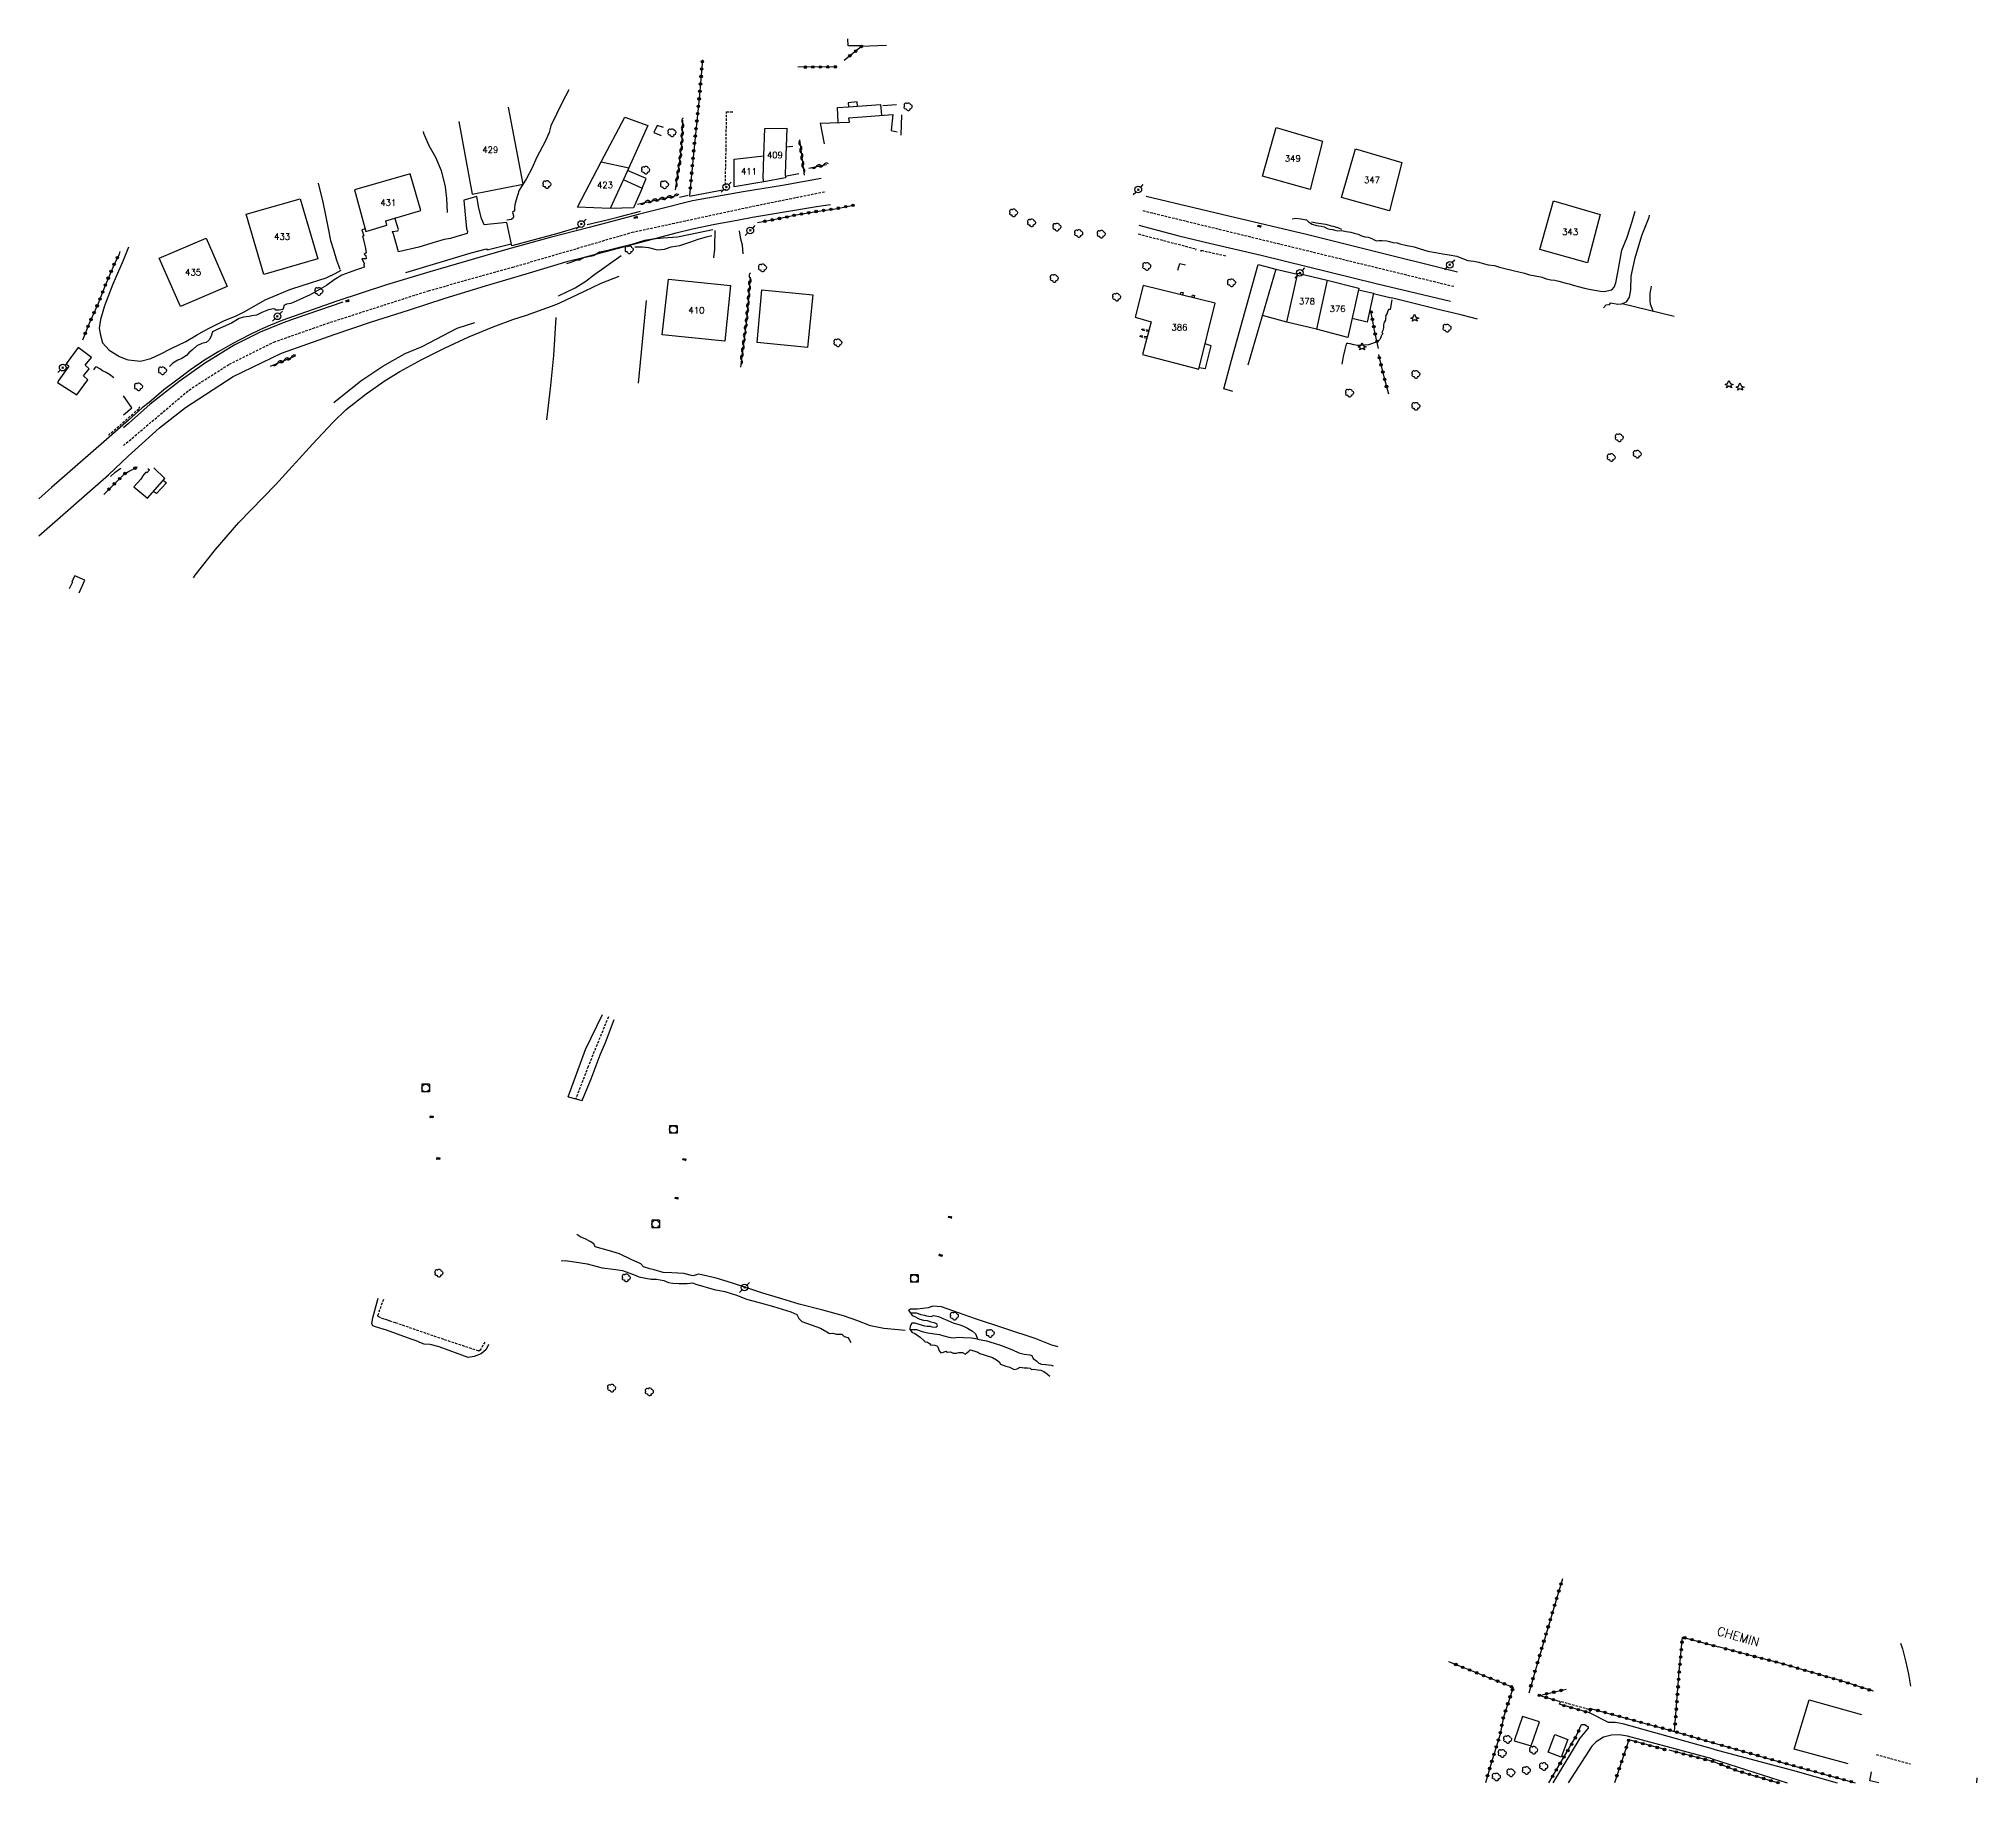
# Model space of a CAD drawing. Header units: millimetres. Extents: x 113000 to 114000, y 124000 to 125000.
# Drawn here: x 113000 to 113389.3, y 123999.7 to 124350.3 of the extents above; entities that cross this region are included whole.
import ezdxf
from ezdxf.enums import TextEntityAlignment as Align

# ---------------------------------------------------------------- set-up
doc = ezdxf.new("R2010")
doc.units = ezdxf.units.MM
doc.linetypes.add('DASHED', pattern=[0.75, 0.5, -0.25])
doc.layers.get('0').update_dxf_attribs({"linetype": 'CONTINUOUS'})
for name, color, linetype in [('W0001', 6, 'DASHED'), ('W0004', 5, 'CONTINUOUS'), ('W0008', 7, 'CONTINUOUS'), ('W0014', 7, 'CONTINUOUS'), ('W0017', 7, 'CONTINUOUS'), ('W0051', 7, 'CONTINUOUS'), ('W0071', 7, 'CONTINUOUS'), ('W0101', 7, 'CONTINUOUS'), ('W0104', 1, 'CONTINUOUS'), ('W0112', 1, 'DASHED'), ('W0211', 2, 'CONTINUOUS'), ('W0214', 2, 'CONTINUOUS'), ('W0300', 7, 'CONTINUOUS'), ('W0303', 7, 'CONTINUOUS'), ('W0310', 3, 'CONTINUOUS'), ('W0322', 7, 'CONTINUOUS'), ('W0323', 7, 'CONTINUOUS'), ('W0330', 7, 'CONTINUOUS'), ('W0333', 7, 'CONTINUOUS'), ('W0401', 7, 'CONTINUOUS'), ('W0420', 7, 'CONTINUOUS'), ('W0473', 7, 'CONTINUOUS'), ('W0989', 7, 'CONTINUOUS'), ('W0991', 7, 'CONTINUOUS'), ('W1102', 7, 'CONTINUOUS')]:
    doc.layers.add(name, color=color, linetype=linetype)
doc.styles.get("Standard").update_dxf_attribs({"font": 'romans.shx', "width": 0.85})

# ---------------------------------------------------------------- blocks, each defined once
blk = doc.blocks.new('T300')
for p, q in [((-0.8, 0.51), (-0.86, 0.34)), ((-0.86, 0.34), (-0.86, 0.17)), ((-0.86, 0.17), (-0.74, 0.06)), ((-0.69, 0.63), (-0.8, 0.51)), ((-0.8, -0.06), (-0.74, 0.06)), ((-0.74, 0.06), (-0.69, 0.11)), ((-0.57, 0.69), (-0.69, 0.63)), ((-0.46, 0.69), (-0.57, 0.69)), ((-0.29, 0.63), (-0.46, 0.69)), ((-0.29, 0.63), (-0.17, 0.74)), ((-0.23, 0.57), (-0.29, 0.63)), ((-0.17, 0.74), (-0.06, 0.8)), ((-0.06, 0.8), (0.06, 0.8)), ((0.06, 0.8), (0.23, 0.74)), ((0.23, 0.74), (0.34, 0.63)), ((0.34, 0.63), (0.4, 0.51)), ((0.46, 0.46), (0.34, 0.46)), ((0.4, 0.51), (0.4, 0.46)), ((0.57, 0.4), (0.46, 0.46)), ((0.57, 0.4), (0.69, 0.29)), ((0.69, 0.29), (0.74, 0.17)), ((0.74, 0.06), (0.69, -0.17)), ((0.74, 0.17), (0.74, 0.06)), ((-0.8, -0.17), (-0.8, -0.06)), ((-0.8, -0.23), (-0.8, -0.17)), ((-0.74, -0.34), (-0.8, -0.23)), ((-0.69, -0.4), (-0.74, -0.34)), ((-0.51, -0.46), (-0.69, -0.4)), ((-0.4, -0.46), (-0.51, -0.46)), ((-0.4, -0.46), (-0.34, -0.46)), ((-0.34, -0.46), (-0.34, -0.4)), ((-0.34, -0.51), (-0.34, -0.46)), ((-0.29, -0.63), (-0.34, -0.51)), ((-0.17, -0.74), (-0.29, -0.63)), ((-0.06, -0.8), (-0.17, -0.74)), ((0.06, -0.8), (-0.06, -0.8)), ((0.17, -0.74), (0.06, -0.8)), ((0.23, -0.69), (0.17, -0.74)), ((0.29, -0.46), (0.23, -0.46)), ((0.29, -0.63), (0.23, -0.69)), ((0.46, -0.4), (0.29, -0.46)), ((0.34, -0.51), (0.29, -0.63)), ((0.34, -0.51), (0.34, -0.46)), ((0.57, -0.34), (0.46, -0.4)), ((0.63, -0.29), (0.57, -0.34)), ((0.69, -0.17), (0.63, -0.29))]:
    blk.add_line(p, q)
blk = doc.blocks.new('T401')
for p, q in [((-0.3, 0.3), (0, 0.3)), ((-0.3, -0.25), (-0.3, 0.3)), ((-0.3, 0.15), (0, 0.15)), ((-0.3, 0), (0, 0)), ((0, 0.3), (0, -0.25)), ((-0.3, -0.15), (0, -0.15)), ((-0.3, -0.25), (-0.3, -0.3)), ((-0.3, -0.3), (0, -0.3)), ((0, -0.3), (0, -0.25))]:
    blk.add_line(p, q)
blk = doc.blocks.new('T303')
for p, q in [((-0.77, 0), (-0.28, 0.21)), ((-0.28, -0.21), (-0.77, 0)), ((-0.28, 0.21), (0, 0.83)), ((0, 0.83), (0.28, 0.21)), ((0.28, 0.21), (0.83, 0)), ((0.83, 0), (0.28, -0.21)), ((-0.49, -0.63), (-0.28, -0.21)), ((0, -0.35), (-0.49, -0.63)), ((0.56, -0.63), (0, -0.35)), ((0.28, -0.21), (0.56, -0.63))]:
    blk.add_line(p, q)
blk = doc.blocks.new('T473')
for p, q in [((-0.166667, 0.166667), (0.166667, -0.166667)), ((-0.166667, -0.166667), (0.166667, 0.166667)), ((0.500001, 0.500001), (1.000002, 1.000002)), ((-1.000002, -1.000002), (-0.500001, -0.500001))]:
    blk.add_line(p, q)
blk.add_ellipse((0, 0), major_axis=(0.471405, 0.471405), ratio=1, start_param=5.4977871438, end_param=11.780972451)
blk = doc.blocks.new('T420')
for p, q in [((0.75, 0.75), (-0.75, 0.75)), ((-0.75, 0.75), (-0.75, -0.75)), ((0.75, 0.75), (0.75, -0.75)), ((0.75, -0.75), (-0.75, -0.75))]:
    blk.add_line(p, q)
blk.add_ellipse((0, 0), major_axis=(-0.53, 0.53), ratio=1, start_param=3.926991, end_param=10.210176)
blk = doc.blocks.new('t323o')
at = {"color": 0, "linetype": 'Continuous'}
for radius in [0.25, 0.15]:
    blk.add_circle((0, 0), radius, dxfattribs=at)
blk = doc.blocks.new('t310o')
at = {"color": 0, "linetype": 'Continuous'}
for centre, start, end in [((-0.5, 0.38), 216.8699, 323.1304), ((0.5, -0.37), 36.8699, 143.1303)]:
    blk.add_arc(centre, 0.625, start, end, dxfattribs=at)
blk = doc.blocks.new('t322o')
at = {"color": 0, "linetype": 'Continuous'}
for radius in [0.25, 0.15]:
    blk.add_circle((0, 0), radius, dxfattribs=at)

msp = doc.modelspace()

# ---------------------------------------------------------------- linework, layer by layer
at = {"layer": 'W0001'}
for points in [[(113017, 124268.59), (113030.18, 124279.75), (113038.27, 124284.93), (113047.22, 124289.38), (113057.89, 124293.13), (113078.28, 124299.7), (113095.17, 124304.41), (113119.16, 124311.43), (113144.09, 124316.81), (113158.07, 124319.62)], [(113114.38, 124153.83), (113110.32, 124143.86), (113107.82, 124137.37)]]:
    msp.add_lwpolyline(points, dxfattribs=at)
at = {"layer": 'W0001', "flags": 128}
msp.add_lwpolyline([(113284.18, 124300.51), (113221.66, 124315.74)], dxfattribs=at)
at = {"layer": 'W0004'}
for points in [[(113061.05, 124297.42), (113051.46, 124294.1), (113049.06, 124293.26), (113044.49, 124291.37), (113039.27, 124288.74), (113033.27, 124285.06), (113028.2, 124281.49), (113022.4, 124276.89), (113021.08, 124275.76), (113018, 124273.04)], [(113018, 124273.04), (113017, 124272.17)]]:
    msp.add_lwpolyline(points, dxfattribs=at)
at = {"layer": 'W0008'}
for points in [[(113284.88, 124303.43), (113266.87, 124307.93), (113254.85, 124310.89), (113238.97, 124314.67), (113222.42, 124318.65)], [(113120.64, 124315.04), (113110.51, 124312.4), (113102.71, 124310.35), (113094.18, 124308.06), (113087.53, 124306.12), (113078.5, 124303.46), (113069.85, 124300.85), (113059.88, 124297.62), (113051.3, 124294.59), (113048.82, 124293.73), (113046.55, 124292.75), (113044.37, 124291.85), (113042.29, 124290.86), (113038.99, 124289.12), (113036.15, 124287.48), (113033.31, 124285.74), (113030.44, 124283.8), (113028.01, 124281.95), (113025.14, 124279.76), (113022.14, 124277.26), (113020.78, 124276.17)], [(113124.27, 124310.34), (113127.97, 124311.29), (113131.26, 124312.1), (113135.75, 124313.03), (113140.23, 124313.85), (113143.33, 124314.49), (113156.2, 124316.61), (113159.01, 124317)], [(113109.31, 124306.35), (113124.27, 124310.34)], [(113017.95, 124266.45), (113024.25, 124272.18), (113029.48, 124276.24), (113039.05, 124282.45), (113048.73, 124287.12), (113059.33, 124290.92), (113066.8, 124293.47), (113074.23, 124295.79), (113081.6, 124298.21), (113089.72, 124300.65), (113097.87, 124303.07), (113106.29, 124305.61)], [(113106.29, 124305.61), (113109.31, 124306.35)], [(113002.56, 124260.19), (113000, 124257.92)], [(113106.29, 124137.79), (113109.8, 124147.27), (113113.21, 124154.35)], [(113113.81, 124148.7), (113115.54, 124153.31)], [(113109.11, 124137.02), (113110.92, 124141.4), (113112.76, 124146.19), (113113.81, 124148.7)], [(113106.29, 124137.79), (113109.11, 124137.02)]]:
    msp.add_lwpolyline(points, dxfattribs=at)
at = {"layer": 'W0014'}
for points in [[(113157.13, 124322.25), (113149.34, 124320.84), (113141.43, 124319.57), (113131.3, 124317.75), (113124.39, 124316.01), (113120.64, 124315.04)], [(113220.89, 124312.83), (113228.98, 124310.74), (113235.35, 124309.2), (113245.46, 124306.81), (113268.58, 124301.17), (113283.48, 124297.6)], [(113271.6, 124298.17), (113268.02, 124299.06)], [(113328.39, 124294.54), (113317.95, 124297.08)], [(113020.78, 124276.17), (113018, 124273.71)], [(113018, 124273.71), (113014.17, 124270.31), (113002.56, 124260.19)], [(113000, 124250.47), (113014, 124262.7)], [(113014, 124262.7), (113017.95, 124266.45)]]:
    msp.add_lwpolyline(points, dxfattribs=at)
at = {"layer": 'W0017'}
for points in [[(113135.57, 124306.33), (113135.74, 124308.01), (113135.8, 124309.34), (113135.85, 124311.15), (113135.83, 124311.8)], [(113141.44, 124307.12), (113141.3, 124308.82), (113141.01, 124310.07), (113140.72, 124311.73)], [(113271.74, 124297.87), (113271.36, 124295.93), (113271.04, 124295.89), (113270.83, 124295.46), (113270.74, 124294.99), (113270.6, 124294.8), (113270.42, 124294.71), (113270.52, 124294.48), (113270.46, 124294.18), (113270.45, 124293.97), (113270.46, 124293.78), (113270.32, 124293.56), (113270.21, 124293.35), (113270.13, 124293.12), (113270.05, 124292.82), (113270.06, 124292.49), (113270.06, 124292.21), (113269.99, 124291.98), (113269.91, 124291.73), (113269.71, 124291.28), (113269.91, 124291.12), (113269.87, 124290.98), (113269.72, 124290.84), (113269.6, 124290.55), (113269.47, 124290.18), (113269.34, 124289.91), (113269.05, 124289.61), (113268.62, 124289.39), (113268.2, 124289.2), (113267.62, 124289.03), (113267.04, 124288.84), (113266.25, 124288.73), (113265.56, 124288.69), (113264.89, 124288.69), (113264.07, 124288.8), (113263.36, 124289), (113262.88, 124289.1), (113262.76, 124289.19), (113262.54, 124288.96), (113262.29, 124287.89), (113261.95, 124286.48), (113261.79, 124285.66), (113261.66, 124284.97)], [(113315.26, 124012.11), (113311.4, 124014.05)], [(113309.82, 124011.7), (113310.51, 124011.73), (113311.12, 124011.27), (113311.14, 124010.97)], [(113369.49, 124000), (113367.74, 124000.41), (113368.08, 124002.18)]]:
    msp.add_lwpolyline(points, dxfattribs=at)
at = {"layer": 'W0051'}
msp.add_lwpolyline([(113373.89, 124028.05), (113374.25, 124026.93), (113374.6, 124025.58), (113374.94, 124024.24), (113375.23, 124023.04), (113375.48, 124021.84), (113375.7, 124020.63), (113375.89, 124019.42)], dxfattribs=at)
at = {"layer": 'W0071'}
for points in [[(113314.24, 124296.24), (113314.78, 124296.86), (113315.41, 124296.95), (113315.67, 124297.23), (113317.14, 124296.97), (113317.84, 124297.04), (113318.82, 124297.46), (113319.44, 124298.4), (113319.73, 124299.87), (113319.79, 124302.6), (113320.59, 124306.33), (113321.93, 124310.8), (113323.38, 124314.49), (113323.48, 124314.87)], [(113324.23, 124295.56), (113323.7, 124296.97), (113323.63, 124297.76), (113323.62, 124299.22), (113323.81, 124300.18), (113323.9, 124300.6)], [(113173.98, 124090.82), (113169.73, 124091.27), (113167.05, 124091.8), (113164.27, 124092.87), (113161.63, 124093.79), (113157.47, 124094.93), (113152.67, 124096.15), (113149.22, 124097.24), (113145.39, 124098.32), (113139.12, 124100.42), (113136.03, 124101.37), (113132.58, 124102.15), (113131.37, 124101.86), (113129.54, 124102.28), (113127.16, 124102.43), (113125.39, 124102.47), (113123.59, 124103.05), (113122.7, 124103.26), (113121.47, 124103.67), (113120.93, 124104.25), (113118.96, 124105.11), (113116.62, 124106.28), (113114.61, 124106.86), (113111.71, 124107.63), (113111.48, 124108.23), (113110.71, 124108.75), (113109.73, 124109.24), (113108.87, 124109.62), (113108.06, 124110.16)], [(113104.9, 124104.83), (113105.74, 124104.88), (113107.6, 124104.67), (113110.16, 124104.26), (113113.11, 124103.43), (113115.36, 124103.18), (113117.2, 124102.89), (113119.8, 124101.95), (113120.51, 124101.62), (113122.99, 124101.17), (113124.06, 124101.16), (113125.54, 124100.89), (113126.49, 124100.52), (113127.31, 124100.34), (113128.59, 124100.3), (113130.2, 124100.27), (113131.27, 124100.42), (113131.98, 124100.14), (113135.6, 124099.11), (113137.8, 124098.71), (113140.3, 124097.9), (113142.1, 124097.12), (113144.66, 124096.5), (113147.58, 124095.67), (113151.04, 124094.63), (113152.23, 124094.09), (113152.62, 124093.24), (113153.26, 124092.65), (113157, 124091.35), (113158.27, 124090.6), (113158.77, 124090.26), (113159.46, 124090.32), (113160.2, 124090.14), (113160.56, 124090.12), (113161.24, 124090.12), (113161.72, 124089.66), (113162.45, 124089.42), (113162.76, 124089.03), (113163.09, 124088.47)], [(113311.14, 124010.96), (113309.47, 124008.95), (113304.04, 124000)], [(113336.03, 124004.79), (113319.02, 124009.35), (113317.43, 124009.63), (113315.85, 124009.54), (113314.21, 124009.15), (113312.75, 124008.26), (113311.89, 124007.35), (113307.11, 124000)], [(113336.34, 124006.79), (113318.09, 124011.88), (113316.56, 124012.13), (113315.26, 124012.11)], [(113336.34, 124006.79), (113352.17, 124002.56), (113361.13, 124000)], [(113336.03, 124004.79), (113351.11, 124000)]]:
    msp.add_lwpolyline(points, dxfattribs=at)
at = {"layer": 'W0101'}
for points in [[(113084.39, 124333.69), (113087.04, 124319.11), (113097.25, 124321.11), (113094.34, 124336.54)], [(113156.92, 124333.33), (113162.78, 124333.58), (113162.66, 124334.45), (113171.48, 124335.1), (113171.21, 124331.84)], [(113156.92, 124333.33), (113157.69, 124329.2)], [(113145.64, 124326.81), (113145.8, 124332.29), (113150.24, 124332.31), (113149.86, 124323.17), (113149.94, 124322.35), (113145.64, 124321.59)], [(113118.5, 124324.4), (113114.74, 124316.24), (113108.2, 124316.48), (113112.95, 124325.59)], [(113112.95, 124325.59), (113118.5, 124324.4)], [(113145.64, 124321.59), (113139.68, 124320.54), (113139.66, 124326.11), (113145.64, 124326.81)], [(113256.58, 124291.94), (113250.65, 124293.41), (113252.84, 124303.23)], [(113252.84, 124303.23), (113258.71, 124301.82)], [(113258.71, 124301.82), (113265.08, 124300.21), (113262.9, 124290.31), (113256.58, 124291.94)], [(113363.34, 124003.8), (113352.53, 124006.74), (113355.5, 124016.7), (113366.01, 124013.73)]]:
    msp.add_lwpolyline(points, dxfattribs=at)
for points in [[(113248.5, 124332.49), (113257.83, 124329.73), (113255.31, 124320.03), (113245.73, 124322.71), (113248.5, 124332.49)], [(113264.42, 124328.18), (113273.74, 124325.42), (113271.23, 124315.72), (113261.64, 124318.4), (113264.42, 124328.18)], [(113065.7, 124311.62), (113069.92, 124312.88), (113069.68, 124313.76), (113076.71, 124315.81), (113074.57, 124323.14), (113063.43, 124319.98), (113065.7, 124311.62)], [(113052.52, 124318.16), (113056.05, 124306.13), (113045.22, 124302.97), (113041.67, 124315.09), (113052.52, 124318.16)], [(113304.2, 124317.73), (113313.53, 124314.97), (113311.01, 124305.28), (113301.43, 124307.95), (113304.2, 124317.73)], [(113033.62, 124310.28), (113037.85, 124300.52), (113028.46, 124296.52), (113024.15, 124306.22), (113033.62, 124310.28)], [(113126.45, 124302.01), (113138.93, 124300.76), (113137.79, 124289.54), (113125.21, 124290.8), (113126.45, 124302.01)], [(113155.42, 124298.85), (113154.4, 124288.27), (113144.25, 124289.31), (113145.18, 124299.89), (113155.42, 124298.85)], [(113221.66, 124286.85), (113232.99, 124283.94), (113236.23, 124297.16), (113221.78, 124300.71), (113220.16, 124294.38), (113223.4, 124293.47), (113221.66, 124286.85)]]:
    msp.add_lwpolyline(points, close=True, dxfattribs=at)
at = {"layer": 'W0104'}
for points in [[(113170.24, 124348.94), (113165.1, 124348.77), (113165.13, 124348.9), (113162.57, 124348.86), (113162.5, 124350.3)], [(113160.53, 124333.48), (113160.38, 124336.48), (113162.64, 124336.65), (113169.02, 124337.08), (113169.21, 124334.93)], [(113164.42, 124336.76), (113164.32, 124337.63), (113162.57, 124337.45), (113162.64, 124336.65)], [(113112.95, 124325.59), (113117.7, 124334.55), (113122.34, 124332.89), (113118.5, 124324.4)], [(113125.46, 124332.5), (113124.18, 124332.88), (113123.51, 124331.45), (113125, 124330.86)], [(113171.21, 124331.84), (113172.41, 124331.59)], [(113151.46, 124328.64), (113150.08, 124328.54)], [(113117.49, 124321.99), (113121.15, 124320.3)], [(113121.15, 124320.3), (113122.01, 124322.24), (113118.25, 124323.86)], [(113149.91, 124322.68), (113152.63, 124323.23)], [(113121.15, 124320.3), (113119.44, 124316.32), (113114.74, 124316.24)], [(113228.78, 124303.81), (113229.17, 124305.14), (113230.26, 124304.9)], [(113239.54, 124285.74), (113244.89, 124304.93), (113248.42, 124304.01), (113242.83, 124284.77)], [(113248.42, 124304.01), (113252.79, 124303)], [(113265.01, 124299.88), (113268.06, 124299.19), (113266.77, 124293.41), (113263.74, 124294.11)], [(113250.65, 124293.41), (113245.72, 124294.72)], [(113007.62, 124278.76), (113009.88, 124281.82), (113008.95, 124282.6), (113010.14, 124284.02), (113009.34, 124284.73), (113010.58, 124286.29), (113007.88, 124288.28), (113005.52, 124285.03), (113006.04, 124284.53), (113004, 124281.76), (113004.05, 124281.72), (113003.77, 124281.27), (113007.62, 124278.76)], [(113233.06, 124284.26), (113234.31, 124284.08), (113235.44, 124288.62), (113234.23, 124289.01)], [(113239.79, 124279.48), (113238, 124280.02), (113239.54, 124285.74)], [(113017, 124274.77), (113018.71, 124276.14), (113017, 124278.6)], [(113021.87, 124264.01), (113022.21, 124263.71), (113021.7, 124263.13), (113021.49, 124263.24), (113020.86, 124262.42), (113020.86, 124262.37), (113020.48, 124261.84), (113019.1, 124260.33), (113021.82, 124258.05), (113025.32, 124262), (113023.09, 124264.15)], [(113025.01, 124261.66), (113025.68, 124261.12), (113023.62, 124258.99), (113022.99, 124259.38)], [(113009.22, 124241.54), (113007.21, 124242.4), (113006.67, 124241.27), (113006.78, 124241.17), (113006.08, 124239.79)], [(113008.1, 124239.03), (113009.22, 124241.54)], [(113389.2, 124000), (113389.28, 124001.02)]]:
    msp.add_lwpolyline(points, dxfattribs=at)
for points in [[(113297.96, 124013.35), (113296.26, 124008.41), (113299.71, 124007.41), (113301.37, 124012.24)], [(113304.45, 124009.7), (113307.07, 124008.68), (113305.74, 124005.14), (113303.12, 124006.15), (113304.45, 124009.7)]]:
    msp.add_lwpolyline(points, close=True, dxfattribs=at)
at = {"layer": 'W0112'}
for points in [[(113137.87, 124320.92), (113138.02, 124327.8), (113138.12, 124335.61), (113139.59, 124335.6)], [(113220.81, 124311.09), (113232.34, 124308.1), (113232.27, 124307.84)], [(113233.43, 124307.56), (113233.46, 124307.81), (113238.57, 124306.65)], [(113229.26, 124298.88), (113229.38, 124299.41), (113229.8, 124299.32), (113229.65, 124298.78)], [(113231.58, 124298.31), (113231.69, 124298.84), (113232.09, 124298.73), (113231.97, 124298.21)], [(113222.52, 124290.12), (113221.19, 124290.46), (113221.24, 124290.72), (113222.61, 124290.45)], [(113222.88, 124291.48), (113221.5, 124291.82), (113221.56, 124292.06), (113222.95, 124291.74)], [(113018, 124274.16), (113020.27, 124276.15), (113020.14, 124276.34)], [(113013.99, 124270.67), (113018, 124274.16)], [(113089.55, 124088.54), (113088.64, 124086.88), (113088.38, 124086.72), (113081.32, 124089.05), (113071.61, 124092.4), (113071.61, 124092.4), (113070.36, 124092.78), (113069.9, 124092.99), (113069.27, 124093.14), (113068.67, 124093.4), (113068.4, 124093.52), (113068.4, 124093.52), (113068.15, 124093.67), (113068.1, 124093.88), (113069.27, 124097.15)], [(113305.71, 124016.31), (113311.47, 124014.76)], [(113369, 124005.67), (113375.9, 124003.79)]]:
    msp.add_lwpolyline(points, dxfattribs=at)
at = {"layer": 'W0211'}
for points in [[(113172.24, 124337.06), (113169.52, 124336.8)], [(113173.22, 124330.95), (113173.34, 124334.99)], [(113251.7, 124314.1), (113252.46, 124314.24), (113253.42, 124314.12), (113254.56, 124313.92), (113254.99, 124313.56), (113255.74, 124313.05), (113256.59, 124312.8), (113257.5, 124312.66), (113258.14, 124312.5), (113258.71, 124312.18), (113259.28, 124312.08), (113259.9, 124312.02), (113260.27, 124311.88), (113260.89, 124311.69), (113261.69, 124311.76), (113262.52, 124311.61), (113263.47, 124311.43), (113264.13, 124311.27), (113264.94, 124311.02), (113265.66, 124310.71), (113266.33, 124310.51), (113267, 124310.44), (113267.73, 124310.15), (113268.15, 124309.89), (113268.68, 124309.68), (113269.11, 124309.76), (113269.78, 124309.8), (113270.75, 124309.73), (113271.25, 124309.55), (113271.94, 124309.4), (113272.79, 124309.34), (113273.35, 124309.1)], [(113065.56, 124312.1), (113064.85, 124311.92), (113065.27, 124310.72), (113064.98, 124310.64), (113065.53, 124308.6), (113065.76, 124307.29), (113065.32, 124307.05), (113065.67, 124306.78), (113065.77, 124306.09), (113064.85, 124306.11), (113065.38, 124305.11), (113065.27, 124305.03), (113065.34, 124304.41), (113064.6, 124304.13), (113063.58, 124303.84), (113062.31, 124303.36), (113060.88, 124302.82), (113059.3, 124301.87), (113057.75, 124300.73), (113054.47, 124298.85), (113052.45, 124297.92), (113050.62, 124297.12), (113049.78, 124296.96), (113049.23, 124296.74), (113049.14, 124296.28), (113048.97, 124295.89), (113048.26, 124295.77), (113047.61, 124295.8), (113047.44, 124296), (113047.12, 124296.03), (113046.15, 124295.84), (113044.82, 124295.32), (113043.71, 124294.81), (113042.82, 124294.64), (113042.22, 124294.49), (113041.13, 124294.35), (113040.22, 124294.08), (113038.7, 124293.16), (113037.03, 124292.42), (113035.94, 124291.96), (113034.89, 124291.44), (113034.61, 124290.54), (113034.19, 124289.82), (113033.65, 124289.28), (113032.74, 124289.06), (113031.75, 124288.62), (113030.95, 124287.87), (113030.12, 124287.2), (113029.65, 124286.65), (113028.73, 124286.07), (113027.96, 124285.72), (113026.9, 124285.11), (113026.26, 124284.45)], [(113119.68, 124308.54), (113121.24, 124308.49), (113122.42, 124308.39), (113123.7, 124308.03), (113124.2, 124307.91), (113125.64, 124308.01), (113127.02, 124308.51), (113128.73, 124308.8), (113130.97, 124309.53), (113132.42, 124310.03), (113134.1, 124310.53), (113135.19, 124310.76)], [(113104.38, 124298.64), (113107.71, 124300.27), (113109.88, 124301.61), (113111.38, 124302.85), (113116.96, 124306.76)], [(113059.27, 124277.21), (113064.68, 124281.59), (113069.09, 124284.53), (113073.55, 124287.09), (113076.98, 124288.51), (113084, 124292.16), (113087.55, 124293.34)], [(113015.09, 124282.2), (113014.2, 124282.84), (113013.51, 124283.26), (113012.78, 124283.6), (113012.24, 124284.02), (113011.68, 124284.34), (113011.46, 124284.4), (113011.25, 124284.19), (113011.01, 124283.83)], [(113175.08, 124094.43), (113176.17, 124094.38), (113177.12, 124094.08), (113177.89, 124093.93), (113178.28, 124093.77), (113179.19, 124093.67), (113179.71, 124093.85), (113180.66, 124093.67), (113181.28, 124093.4), (113182.55, 124092.86), (113183.77, 124092.31), (113184.8, 124092.05), (113185.69, 124091.69), (113186.53, 124091.3), (113187.54, 124090.71), (113188.1, 124090.19), (113188.53, 124089.19)], [(113174.91, 124091.05), (113176.29, 124091.06), (113177.62, 124090.59), (113178.54, 124090.41), (113179.81, 124090.19), (113180.87, 124090.07), (113181.77, 124089.76), (113182.73, 124089.51), (113183.71, 124089.39), (113184.62, 124089.5), (113185.7, 124089.47), (113187.29, 124089.35), (113188.53, 124089.19), (113188.51, 124089.1), (113190.32, 124088.76), (113191.86, 124088.3), (113193.14, 124087.9), (113194.37, 124087.46), (113195.53, 124086.94), (113196.83, 124086.35), (113197.88, 124086.12), (113199.01, 124085.98), (113199.4, 124085.83), (113199.7, 124085.26), (113200.4, 124084.66), (113200.84, 124084.31), (113201.34, 124084.08), (113202.21, 124084.05), (113203.34, 124083.9), (113203.73, 124083.75)]]:
    msp.add_lwpolyline(points, dxfattribs=at)
at = {"layer": 'W0214'}
for points in [[(113108.71, 124312.51), (113103.97, 124311.13), (113094.99, 124308.7), (113094.03, 124313.4), (113089.43, 124312.93), (113088.9, 124314.21), (113088.35, 124316.3), (113087.99, 124318.6), (113085.33, 124317.89), (113085.89, 124312.12), (113086.07, 124311.57), (113086, 124311.17), (113083.74, 124310.49), (113082.66, 124310.21), (113081.43, 124309.96), (113079.62, 124309.42), (113076.31, 124308.45), (113072.21, 124307.47), (113071.14, 124311.29), (113070.99, 124311.57), (113072.14, 124311.74), (113072.21, 124311.96), (113071.52, 124314.3)], [(113255.59, 124313.55), (113256.57, 124313.35), (113257.54, 124313.17), (113258.39, 124313.06), (113259.16, 124312.88), (113259.56, 124312.71), (113259.97, 124312.66), (113260.36, 124312.51), (113260.99, 124312.33), (113261.63, 124312.07)], [(113135.34, 124311.89), (113130.52, 124310.95), (113128.27, 124310.48), (113125.38, 124310.23), (113123.3, 124310.03), (113121.62, 124309.79), (113119.11, 124308.99), (113116.33, 124308.29), (113114.03, 124307.71), (113112.58, 124307.41), (113111.41, 124306.71), (113109.4, 124306.29), (113108.57, 124305.85), (113107.96, 124305.83), (113106.88, 124305.38), (113105.95, 124305.08)], [(113073.71, 124303.32), (113086.81, 124307.31), (113089.92, 124308.09), (113090.05, 124307.89), (113094.9, 124309.11)], [(113014.43, 124262.39), (113015.33, 124263.26), (113016.47, 124264.06)], [(113090.3, 124088.05), (113089.82, 124087.04), (113088.81, 124086.17), (113087.46, 124085.65), (113086.2, 124085.45), (113080.38, 124087.58), (113078.57, 124088.01), (113077.38, 124088.11), (113076.83, 124088.32), (113075.79, 124088.79), (113074.79, 124089.14), (113069.84, 124090.93), (113067.63, 124091.58), (113067.12, 124091.76), (113066.88, 124092.28), (113067.07, 124093.4), (113068.19, 124097.35)], [(113204.72, 124087.56), (113203.44, 124087.9), (113200.09, 124089.24), (113188.1, 124093.21), (113181.28, 124095.62), (113179.57, 124095.77), (113178.61, 124095.42), (113177.54, 124095.25), (113176.5, 124095.14), (113175.77, 124095.14), (113175.03, 124095.11), (113174.66, 124094.86), (113175.08, 124094.43), (113175.38, 124093.88), (113175.91, 124093.64), (113176.43, 124093.39), (113176.95, 124093.16), (113177.68, 124092.93), (113178.39, 124092.83), (113179.12, 124092.62), (113179.75, 124092.49), (113180.31, 124092.25), (113180.43, 124091.69), (113180.13, 124091.48), (113179.39, 124091.52), (113179.05, 124091.68), (113178.4, 124091.63), (113177.95, 124091.71), (113177.29, 124091.93), (113176.58, 124092.15), (113175.94, 124092.33), (113175.33, 124092.35), (113175, 124091.72), (113174.91, 124091.05)], [(113174.91, 124091.05), (113175.38, 124090.48), (113175.87, 124090.29), (113176.36, 124089.97), (113177.01, 124089.49), (113177.72, 124088.86), (113178, 124088.6), (113178.48, 124088.49), (113178.86, 124088.22), (113179.16, 124087.92), (113179.5, 124087.96), (113179.94, 124087.89), (113180.36, 124087.78), (113180.53, 124087.58), (113180.69, 124087.19), (113180.81, 124086.78), (113181.12, 124086.38), (113181.71, 124086.52), (113182.13, 124086.69), (113182.52, 124086.52), (113183.11, 124086.58), (113183.64, 124086.3), (113184.28, 124086.28), (113184.75, 124086.43), (113185.48, 124086.44), (113186.11, 124086.12), (113186.4, 124086.35), (113186.77, 124086.67), (113187.01, 124086.94), (113187.77, 124086.79), (113188.58, 124086.48), (113189.01, 124086.22), (113189.68, 124086), (113190.49, 124085.75), (113191.5, 124085.4), (113192.33, 124084.99), (113192.87, 124084.53), (113193.14, 124084.11), (113193.66, 124083.87), (113194.2, 124083.69), (113194.98, 124083.5), (113195.45, 124083.24), (113195.87, 124083.01), (113196.49, 124083.18), (113197.07, 124083.46), (113197.86, 124083.35), (113198.53, 124083.32), (113199.09, 124083.27), (113199.33, 124083.04), (113199.81, 124083.09), (113200.54, 124082.98), (113201.21, 124082.87), (113201.85, 124082.61), (113202.55, 124082.09), (113203.02, 124081.65), (113203.02, 124081.65)]]:
    msp.add_lwpolyline(points, dxfattribs=at)
at = {"layer": 'W0310'}
for points in [[(113127.84, 124319.95), (113128.74, 124325.77), (113129.11, 124328.98), (113129.37, 124333.92)], [(113152.77, 124330.03), (113153.72, 124322.89)], [(113154.67, 124324.32), (113158.19, 124325.07)], [(113120.26, 124317.11), (113128.34, 124318.87)], [(113142.87, 124302.43), (113142.18, 124294.28), (113141.25, 124287.01), (113140.92, 124284.34)], [(113046.54, 124284.56), (113051.53, 124286.63)], [(113000.02, 124259.61), (113000, 124259.64)]]:
    msp.add_lwpolyline(points, dxfattribs=at)
at = {"layer": 'W0322'}
for points in [[(113013.04, 124258.79), (113017.19, 124262.91), (113018, 124263.35)], [(113018, 124263.35), (113019.8, 124264.31)]]:
    msp.add_lwpolyline(points, dxfattribs=at)
at = {"layer": 'W0323'}
for points in [[(113165.24, 124348.77), (113161.72, 124345.94)], [(113133.29, 124346.05), (113132.63, 124338.29), (113131.52, 124327.87), (113130.69, 124318.83)], [(113160.09, 124344.66), (113152.45, 124344.59)], [(113144.34, 124313.38), (113148.25, 124314.1), (113152.12, 124314.91), (113156.11, 124315.6), (113159.97, 124316.16), (113163.59, 124316.85)], [(113016.3, 124307.55), (113016.12, 124307.02), (113015.07, 124304.85), (113014.31, 124303.11), (113013.21, 124300.41), (113011.93, 124297.12), (113010.74, 124294.46), (113010.13, 124293.14), (113008.77, 124289.76)], [(113269.07, 124288.08), (113268.3, 124291.38), (113267.52, 124295.63)], [(113269.07, 124286.86), (113269.61, 124284.55), (113270.27, 124281.93), (113271.04, 124279)], [(113305.99, 124040.95), (113303.92, 124034.04), (113300.54, 124022.7)], [(113328.5, 124010.32), (113329.45, 124022.39), (113330.07, 124029.26), (113337.3, 124027.29)], [(113368.42, 124018.4), (113368.42, 124018.4), (113361.54, 124020.6), (113355.66, 124022.31), (113349.7, 124024.06), (113343.73, 124025.6), (113337.3, 124027.29)], [(113296.1, 124019.18), (113285.41, 124023.43), (113283.18, 124024.3)], [(113300.54, 124022.7), (113299.26, 124018.03)], [(113296.1, 124019.18), (113294.13, 124013.19), (113293.41, 124009.52), (113291.89, 124004.61), (113290.51, 124000)], [(113305.61, 124016.3), (113301.32, 124017.55), (113304.82, 124018.34), (113306.74, 124018.81)], [(113311.64, 124014.93), (113311.4, 124014.05), (113305.4, 124015.77), (113305.61, 124016.3)], [(113311.64, 124014.93), (113328.5, 124010.32), (113336.55, 124007.94)], [(113303.25, 124000), (113308.77, 124009.37), (113309.82, 124011.7)], [(113326.6, 124006.67), (113319.34, 124008.63), (113316.42, 124000)], [(113336.46, 124004.22), (113327.4, 124006.55)], [(113336.55, 124007.94), (113352.38, 124003.44), (113364.78, 124000)], [(113336.46, 124004.22), (113339.04, 124003.23), (113341.17, 124002.41), (113349.38, 124000)]]:
    msp.add_lwpolyline(points, dxfattribs=at)
at = {"layer": 'W0330'}
for points in [[(113106.44, 124340.01), (113105.13, 124337.49), (113102.85, 124332.81), (113102.5, 124331.48), (113101.74, 124329.82), (113099.96, 124326.37), (113099.08, 124324.39), (113097.97, 124322.26), (113097.07, 124320.85), (113096.45, 124319.88), (113096.12, 124318.85), (113095.84, 124317.96), (113095.6, 124316.97), (113095.52, 124316.26), (113095.51, 124315.71), (113095.11, 124315.42), (113095.36, 124314.74), (113095.36, 124314.5), (113095.19, 124314.23), (113094.86, 124314.03), (113094.46, 124313.94), (113093.99, 124313.85)], [(113077.21, 124331.64), (113077.28, 124331.36), (113078.3, 124328.88), (113079.67, 124326.55), (113080.79, 124323.85), (113081.63, 124320.54), (113081.9, 124318.22), (113081.99, 124315.4)], [(113056.12, 124321.27), (113057.04, 124317.47), (113057.55, 124314.86), (113058.13, 124312.16), (113058.6, 124309.77), (113059.18, 124307.89), (113059.77, 124305.85), (113060.17, 124304.73), (113060.46, 124304.02)], [(113130.42, 124318.79), (113128.69, 124318.43)], [(113138.03, 124320.04), (113130.65, 124318.59)], [(113110.12, 124312.96), (113114.17, 124313.92), (113116.76, 124314.59), (113120.87, 124315.68)], [(113031.04, 124242.04), (113031.41, 124242.54), (113035.47, 124247.73), (113040.19, 124253.17), (113047.57, 124260.71), (113055, 124268.89), (113059.09, 124273.28), (113061.76, 124275.85), (113065.75, 124279.01), (113069.55, 124281.68), (113072.5, 124283.45), (113076.94, 124285.9), (113081.46, 124288.14), (113086.38, 124290.44), (113091.26, 124292.43), (113095.17, 124293.92), (113097.92, 124294.81), (113103.71, 124296.86), (113104.64, 124297.25), (113109.59, 124299.59), (113112.92, 124301.18), (113116.55, 124302.62)], [(113121.95, 124297.74), (113120.4, 124281.1)]]:
    msp.add_lwpolyline(points, dxfattribs=at)
at = {"layer": 'W0333'}
for points in [[(113314.34, 124299.55), (113315.88, 124299.85), (113316.35, 124300.41), (113316.68, 124301.27), (113317.1, 124303.37), (113317.93, 124307.81), (113318.97, 124310.43), (113320, 124313.57), (113320.6, 124315.68)], [(113018, 124308.46), (113016.93, 124305.78), (113014.89, 124301.01), (113013.2, 124296.69), (113012.4, 124293.89), (113012.15, 124292.16), (113012.4, 124290.76), (113012.82, 124289.25), (113014.16, 124287.75), (113016.23, 124286.51), (113017.69, 124285.87), (113018, 124285.83)], [(113273.35, 124309.1), (113274.45, 124308.83), (113276.21, 124308.51), (113277.39, 124308.1), (113278.92, 124307.66), (113280.52, 124307.34), (113281.99, 124307.09), (113283.23, 124306.87), (113284.76, 124306.62), (113285.92, 124306.19), (113287, 124305.78), (113288.22, 124305.6), (113289.2, 124305.41), (113290.09, 124305.19), (113291.05, 124304.89), (113292.35, 124304.73), (113293.34, 124304.41), (113294.66, 124304.11), (113296.06, 124303.75), (113297.23, 124303.51), (113298.35, 124303.25), (113299.35, 124302.91), (113300.18, 124302.77), (113301.89, 124302.44), (113302.71, 124302.08), (113303.66, 124301.89), (113304.44, 124301.79), (113305.29, 124301.58), (113305.97, 124301.4), (113306.64, 124301.2), (113307.33, 124301.1), (113308.16, 124300.81), (113309.14, 124300.56), (113310.38, 124300.23), (113311.34, 124300), (113312.46, 124299.78), (113313.62, 124299.58), (113314.34, 124299.55)], [(113018, 124285.83), (113020.4, 124285.53), (113022.53, 124286.11), (113024.54, 124287.03), (113026.45, 124288), (113029.56, 124289.5), (113031.67, 124290.77), (113033.21, 124291.65), (113034.34, 124292.26), (113037.14, 124293.62), (113039.66, 124294.67), (113041.38, 124295.52), (113045.47, 124297.84), (113047.86, 124298.86), (113050.42, 124299.91), (113053.1, 124300.78), (113057.72, 124302.3), (113059.5, 124303.12), (113060.74, 124303.85)], [(113288.93, 124293.98), (113285.83, 124294.81), (113283.92, 124295.27), (113281, 124295.92), (113273.81, 124297.72), (113271.65, 124298.26)], [(113103.85, 124294.31), (113103.35, 124286.68), (113102.75, 124280.65), (113101.99, 124273.79)]]:
    msp.add_lwpolyline(points, dxfattribs=at)
at = {"layer": 'W1102'}
for points in [[(113145.64, 124321.59), (113145.5, 124322.29), (113145.64, 124326.81)], [(113258.71, 124301.82), (113256.58, 124291.94)]]:
    msp.add_lwpolyline(points, dxfattribs=at)

# ---------------------------------------------------------------- block references
at = {"layer": 'W0300'}
for p in [(113174.62, 124336.64), (113127.2, 124331.42), (113102.08, 124321.01), (113121.92, 124323.9), (113125.69, 124320.97), (113195.8, 124315.31), (113199.4, 124313.3), (113204.49, 124312.47), (113208.88, 124311.18), (113213.4, 124311.05), (113118.6, 124307.93), (113145.37, 124304.27), (113203.98, 124302.17), (113222.55, 124304.58), (113239.56, 124301.28), (113056.28, 124299.56), (113216.5, 124298.4), (113160.52, 124289.23), (113282.86, 124292.19), (113024.88, 124283.62), (113276.6, 124282.88), (113020.06, 124280.39), (113263.26, 124279.14), (113276.59, 124276.47), (113317.44, 124270.16), (113315.83, 124266.17), (113321.05, 124266.84), (113080.38, 124102.34), (113118.01, 124101.4), (113183.91, 124093.75), (113191.1, 124090.26), (113115.09, 124079.27), (113122.66, 124078.51), (113293.93, 124005.91), (113295.02, 124008.7), (113300.24, 124006.55), (113292.76, 124001.17), (113295.68, 124002.03), (113298.79, 124002.48), (113302.27, 124003.25)]:
    msp.add_blockref('T300', p, dxfattribs=at)
at = {"layer": 'W0303'}
for p in [(113276.29, 124294.18), (113265.74, 124288.42), (113339.42, 124280.85), (113341.64, 124280.34)]:
    msp.add_blockref('T303', p, dxfattribs=at)
at = {"layer": 'W0310'}
for p, rotation in [((113129.26, 124331.85), 86.90500389616444), ((113129.34, 124333.35), 86.90500389616444), ((113129.09, 124328.85), 83.5441781416159), ((113129.18, 124330.35), 86.90500389616444), ((113152.93, 124328.84), 277.6104116920963), ((113128.53, 124324.39), 81.13044322852114), ((113128.76, 124325.87), 83.5441781416159), ((113128.92, 124327.36), 83.5441781416159), ((113153.13, 124327.35), 277.6104116920963), ((113153.32, 124325.87), 277.6104116920963), ((113153.52, 124324.38), 277.6104116920963), ((113156.14, 124324.63), 11.93370510246961), ((113157.6, 124324.94), 11.93370510246961), ((113128.07, 124321.43), 81.13044322852114), ((113128.3, 124322.91), 81.13044322852114), ((113121.73, 124317.43), 12.29187869402545), ((113123.2, 124317.75), 12.29187869402545), ((113124.66, 124318.07), 12.29187869402545), ((113126.13, 124318.39), 12.29187869402545), ((113127.59, 124318.7), 12.29187869402545), ((113142.73, 124300.74), 265.1571835540917), ((113142.85, 124302.23), 265.1571835540917), ((113142.47, 124297.75), 265.1571835540917), ((113142.6, 124299.24), 265.1571835540917), ((113142.05, 124293.27), 262.6751447922791), ((113142.22, 124294.76), 265.1571835540917), ((113142.35, 124296.25), 265.1571835540917), ((113141.67, 124290.29), 262.6751447922791), ((113141.86, 124291.78), 262.6751447922791), ((113049.31, 124285.71), 22.60353741065752), ((113050.7, 124286.29), 22.60353741065752), ((113141.1, 124285.83), 262.9623206759412), ((113141.29, 124287.32), 262.6751447922791), ((113141.48, 124288.8), 262.6751447922791), ((113047.93, 124285.13), 22.60353741065752)]:
    msp.add_blockref('t310o', p, dxfattribs=dict(at, rotation=rotation))
at = {"layer": 'W0322'}
for p, rotation in [((113017.33, 124262.99), 28.07134839702766), ((113019.32, 124264.05), 28.07134839745259), ((113014.11, 124259.85), 44.83376512882862), ((113015.17, 124260.91), 44.83376512882862), ((113016.24, 124261.96), 44.83376512882862)]:
    msp.add_blockref('t322o', p, dxfattribs=dict(at, rotation=rotation))
at = {"layer": 'W0323'}
for p, rotation in [((113165.22, 124348.76), 218.8259742533218), ((113133.13, 124344.21), 265.1288071274574), ((113133.26, 124345.7), 265.1288071274574), ((113153.95, 124344.6), 180.5548691449884), ((113155.45, 124344.62), 180.5548691449884), ((113156.95, 124344.63), 180.5548691449884), ((113158.45, 124344.65), 180.5548691449884), ((113159.95, 124344.66), 180.5548691449884), ((113162.89, 124346.88), 218.8259742533218), ((113164.06, 124347.82), 218.8259742533218), ((113132.88, 124341.22), 265.1288071274574), ((113133.01, 124342.71), 265.1288071274574), ((113132.46, 124336.74), 263.9386440641107), ((113132.62, 124338.23), 263.9386440641107), ((113132.75, 124339.73), 265.1288071274574), ((113132.15, 124333.76), 263.9386440641107), ((113132.31, 124335.25), 263.9386440641107), ((113131.67, 124329.28), 263.9386440641107), ((113131.83, 124330.77), 263.9386440641107), ((113131.99, 124332.26), 263.9386440641107), ((113131.24, 124324.8), 264.7655624744708), ((113131.38, 124326.3), 264.7655624744708), ((113131.52, 124327.79), 264.7655624744708), ((113130.97, 124321.81), 264.7655624744708), ((113131.1, 124323.31), 264.7655624744708), ((113130.83, 124320.32), 264.7655624744708), ((113163.52, 124316.84), 10.83672717238135), ((113145.81, 124313.65), 10.32290335209377), ((113147.29, 124313.92), 10.32290335209377), ((113148.76, 124314.2), 11.84687824061608), ((113150.23, 124314.51), 11.84687824061608), ((113151.7, 124314.82), 11.84687824061608), ((113153.17, 124315.09), 9.841558612078835), ((113154.65, 124315.35), 9.841558612078835), ((113156.13, 124315.6), 8.260843339277628), ((113157.61, 124315.82), 8.260843339277628), ((113159.1, 124316.03), 8.260843339277628), ((113160.58, 124316.28), 10.83672717238135), ((113162.05, 124316.56), 10.83672717238135), ((113015.78, 124306.33), 244.1492432693467), ((113013.95, 124302.22), 247.6615952974123), ((113014.53, 124303.6), 246.5326398639199), ((113015.13, 124304.98), 244.1492432693467), ((113012.29, 124298.04), 248.9055014130518), ((113012.83, 124299.44), 248.9055014130518), ((113013.38, 124300.83), 247.6615952974123), ((113010.49, 124293.92), 245.2111293127944), ((113011.11, 124295.28), 245.8073122613777), ((113011.72, 124296.65), 245.8073122613777), ((113267.56, 124295.43), 100.359332639396), ((113267.83, 124293.95), 100.359332639396), ((113009.33, 124291.15), 248.0702229767275), ((113009.89, 124292.54), 248.0702229767275), ((113268.1, 124292.48), 100.359332639396), ((113268.38, 124291.01), 103.1521829640187), ((113268.73, 124289.54), 103.1521829640187), ((113269.21, 124286.27), 283.1590672448879), ((113269.55, 124284.81), 283.1590672448879), ((113269.91, 124283.35), 284.1960711069277), ((113270.28, 124281.9), 284.6129349871959), ((113270.66, 124280.45), 284.6129349871959), ((113304.83, 124037.08), 253.2906902422421), ((113305.26, 124038.51), 253.2906902422421), ((113305.69, 124039.95), 253.2906902422421), ((113303.54, 124032.77), 253.4153276907079), ((113303.96, 124034.2), 253.2906902422421), ((113304.4, 124035.64), 253.2906902422421), ((113302.68, 124029.89), 253.4153276907079), ((113303.11, 124031.33), 253.4153276907079), ((113330.55, 124029.13), 344.7408552667683), ((113331.99, 124028.74), 344.7408552667683), ((113301.4, 124025.58), 253.4153276907079), ((113301.82, 124027.02), 253.4153276907079), ((113302.25, 124028.45), 253.4153276907079), ((113329.71, 124025.27), 84.83714149706239), ((113329.85, 124026.76), 84.83714149706239), ((113329.98, 124028.26), 84.83714149706239), ((113333.44, 124028.34), 344.7408552667683), ((113334.89, 124027.95), 344.7408552667683), ((113336.33, 124027.55), 344.7408552667683), ((113338.75, 124026.91), 165.2533678953668), ((113340.2, 124026.53), 165.2533678953668), ((113341.65, 124026.14), 165.2533678953668), ((113343.1, 124025.76), 165.2533678953668), ((113344.55, 124025.38), 165.5851406785079), ((113346, 124025.01), 165.5851406785079), ((113284.58, 124023.76), 158.7481869552005), ((113285.97, 124023.21), 158.2901172401842), ((113287.37, 124022.65), 158.2901172401842), ((113288.76, 124022.1), 158.2901172401842), ((113290.15, 124021.54), 158.2901172401842), ((113291.55, 124020.99), 158.2901172401842), ((113300.05, 124020.92), 254.6474043161312), ((113300.45, 124022.37), 254.6474043161312), ((113300.97, 124024.14), 253.4153276907079), ((113329.44, 124022.28), 85.49929652622107), ((113329.58, 124023.78), 84.83714149706239), ((113347.46, 124024.64), 165.5851406785079), ((113348.91, 124024.26), 165.5851406785079), ((113350.36, 124023.87), 163.6234832093751), ((113351.79, 124023.45), 163.6234832093751), ((113353.23, 124023.02), 163.6234832093751), ((113354.67, 124022.6), 163.6234832093751), ((113356.11, 124022.18), 163.7771946205206), ((113357.55, 124021.76), 163.7771946205206), ((113358.99, 124021.34), 163.7771946205206), ((113360.43, 124020.92), 163.7771946205206), ((113292.94, 124020.43), 158.2901172401842), ((113294.33, 124019.88), 158.2901172401842), ((113295.48, 124017.28), 251.7346073352809), ((113295.73, 124019.32), 158.2901172401842), ((113295.95, 124018.7), 251.7346073352809), ((113299.65, 124019.48), 254.6474043161312), ((113301.34, 124017.56), 12.54264977632172), ((113302.73, 124017.14), 163.6732705022685), ((113302.8, 124017.89), 12.54264977632172), ((113304.26, 124018.21), 12.54264977632172), ((113305.72, 124018.56), 13.94478417389896), ((113329.09, 124017.79), 85.49929652622107), ((113329.21, 124019.29), 85.49929652622107), ((113329.32, 124020.79), 85.49929652622107), ((113361.87, 124020.49), 162.3127595519246), ((113363.3, 124020.04), 162.3127595519246), ((113364.73, 124019.58), 162.3127595519246), ((113366.16, 124019.13), 162.3127595519246), ((113367.59, 124018.67), 162.3127595519246), ((113294.54, 124014.43), 251.7346073352809), ((113295.01, 124015.86), 251.7346073352809), ((113304.17, 124016.72), 163.6732705022685), ((113306.29, 124015.51), 164.0583897469085), ((113307.74, 124015.1), 164.0583897469085), ((113309.18, 124014.69), 164.0583897469085), ((113310.62, 124014.27), 164.0583897469085), ((113311.59, 124014.72), 254.2799721131221), ((113313.09, 124014.53), 344.7072099807555), ((113314.54, 124014.14), 344.7072099807555), ((113315.98, 124013.74), 344.7072099807555), ((113317.43, 124013.34), 344.7072099807555), ((113328.74, 124013.31), 85.49929652622107), ((113328.85, 124014.8), 85.49929652622107), ((113328.97, 124016.3), 85.49929652622107), ((113293.52, 124010.06), 259.0415709651515), ((113293.8, 124011.53), 259.0415709651515), ((113294.09, 124013), 259.0415709651515), ((113309.23, 124010.39), 65.86009710970728), ((113318.88, 124012.95), 344.7072099807555), ((113320.33, 124012.55), 344.7072099807555), ((113321.77, 124012.16), 344.7072099807555), ((113323.22, 124011.76), 344.7072099807555), ((113324.67, 124011.37), 344.7072099807555), ((113326.11, 124010.97), 344.7072099807555), ((113327.56, 124010.58), 344.7072099807555), ((113328.62, 124011.81), 85.49929652622107), ((113329, 124010.17), 343.5484625232042), ((113330.44, 124009.74), 343.5484625232042), ((113331.88, 124009.32), 343.5484625232042), ((113292.24, 124005.74), 252.7578056360461), ((113292.69, 124007.18), 252.7578056360461), ((113293.13, 124008.61), 252.7578056360461), ((113307.06, 124006.46), 59.44670718937451), ((113307.82, 124007.75), 59.44670718937451), ((113308.58, 124009.04), 59.44670718937451), ((113318.34, 124005.69), 251.3534670619713), ((113318.82, 124007.11), 251.3534670619713), ((113319.3, 124008.53), 251.3534670619713), ((113320.68, 124008.27), 164.8777807136038), ((113322.13, 124007.88), 164.8777807136038), ((113323.58, 124007.48), 164.8777807136038), ((113325.02, 124007.09), 164.8777807136038), ((113326.47, 124006.7), 164.8777807136038), ((113328.85, 124006.18), 165.5924442046599), ((113330.31, 124005.8), 165.5924442046599), ((113331.76, 124005.43), 165.5924442046599), ((113333.32, 124008.89), 343.5484625232042), ((113334.76, 124008.47), 343.5484625232042), ((113336.2, 124008.05), 343.5484625232042), ((113338, 124007.53), 344.1373599345538), ((113339.44, 124007.12), 344.1373599345538), ((113340.88, 124006.71), 344.1373599345538), ((113342.32, 124006.3), 344.1373599345538), ((113343.77, 124005.89), 344.1373599345538), ((113345.21, 124005.48), 344.1373599345538), ((113291.37, 124002.87), 253.2775827731838), ((113291.8, 124004.31), 253.2775827731838), ((113304.77, 124002.58), 59.44670718937451), ((113305.53, 124003.88), 59.44670718937451), ((113306.3, 124005.17), 59.44670718937451), ((113317.38, 124002.84), 251.3534670619713), ((113317.86, 124004.26), 251.3534670619713), ((113333.21, 124005.06), 165.5924442046599), ((113334.66, 124004.68), 165.5924442046599), ((113336.12, 124004.31), 165.5924442046599), ((113337.86, 124003.68), 339.0012809650455), ((113339.26, 124003.15), 338.9373403392298), ((113340.66, 124002.61), 338.9373403392298), ((113342.09, 124002.14), 343.6214927567635), ((113343.53, 124001.72), 343.6214927567635), ((113346.65, 124005.07), 344.1373599345538), ((113348.1, 124004.66), 344.1373599345538), ((113349.54, 124004.25), 344.1373599345538), ((113350.98, 124003.84), 344.1373599345538), ((113352.42, 124003.43), 344.4837857250648), ((113353.87, 124003.03), 344.4837857250648), ((113355.32, 124002.63), 344.4837857250648), ((113356.76, 124002.23), 344.4837857250648), ((113358.21, 124001.83), 344.4837857250648), ((113290.94, 124001.44), 253.2775827731838), ((113304.01, 124001.29), 59.44670718937451), ((113316.9, 124001.42), 251.3534670619713), ((113344.97, 124001.3), 343.6214927567635), ((113346.4, 124000.87), 343.6214927567635), ((113347.84, 124000.45), 343.6214927567635), ((113349.28, 124000.03), 343.6214927567635), ((113359.65, 124001.42), 344.4837857250648), ((113361.1, 124001.02), 344.4837857250648), ((113362.54, 124000.62), 344.4837857250648), ((113363.99, 124000.22), 344.4837857250648)]:
    msp.add_blockref('t323o', p, dxfattribs=dict(at, rotation=rotation))
at = {"layer": 'W0401'}
for p, rotation in [((113119.85, 124314.57), 104.5950753843181), ((113245.2, 124312.81), 76.60911292062119), ((113061.97, 124297.79), 107.9386169075794), ((113078.84, 124133.62), 262.2222288611965), ((113080.18, 124125.25), 262.2470975799645), ((113129.71, 124125.34), 79.27061907412171), ((113128.01, 124117.3), 259.144873470269), ((113183.08, 124113.77), 75.64408915316842), ((113181.06, 124105.82), 255.6862159387362)]:
    msp.add_blockref('T401', p, dxfattribs=dict(at, rotation=rotation))
at = {"layer": 'W0420'}
for p in [(113077.69, 124139.55), (113127.44, 124131.24), (113123.89, 124112.24), (113175.82, 124101.29)]:
    msp.add_blockref('T420', p, dxfattribs=at)
at = {"layer": 'W0473'}
for p in [(113138.06, 124320.51), (113220.8, 124320.02), (113108.93, 124313.09), (113142.89, 124311.79), (113283.36, 124304.9), (113253.26, 124303.28), (113047.93, 124294.56), (113004.81, 124284.25), (113141.74, 124099.49)]:
    msp.add_blockref('T473', p, dxfattribs=at)

# ---------------------------------------------------------------- texts
at = {"layer": 'W0989'}
msp.add_text('CHEMIN', height=1.75, rotation=343.9688, dxfattribs=at).set_placement((113341.31, 124029.38), align=Align.MIDDLE)
at = {"layer": 'W0991'}
for s, p in [('429', (113090.68, 124328.02)), ('409', (113147.83, 124326.95)), ('349', (113251.83, 124326.26)), ('423', (113113.7, 124320.91)), ('411', (113142.61, 124323.68)), ('347', (113267.75, 124321.95)), ('431', (113070.19, 124317.38)), ('433', (113048.87, 124310.56)), ('343', (113307.53, 124311.51)), ('435', (113031, 124303.4)), ('378', (113254.69, 124297.59)), ('410', (113132.09, 124295.77)), ('376', (113260.82, 124296.06)), ('386', (113229.07, 124292.33))]:
    msp.add_text(s, height=1.25, dxfattribs=at).set_placement(p, align=Align.MIDDLE_CENTER)

doc.saveas('drawing.dxf')
